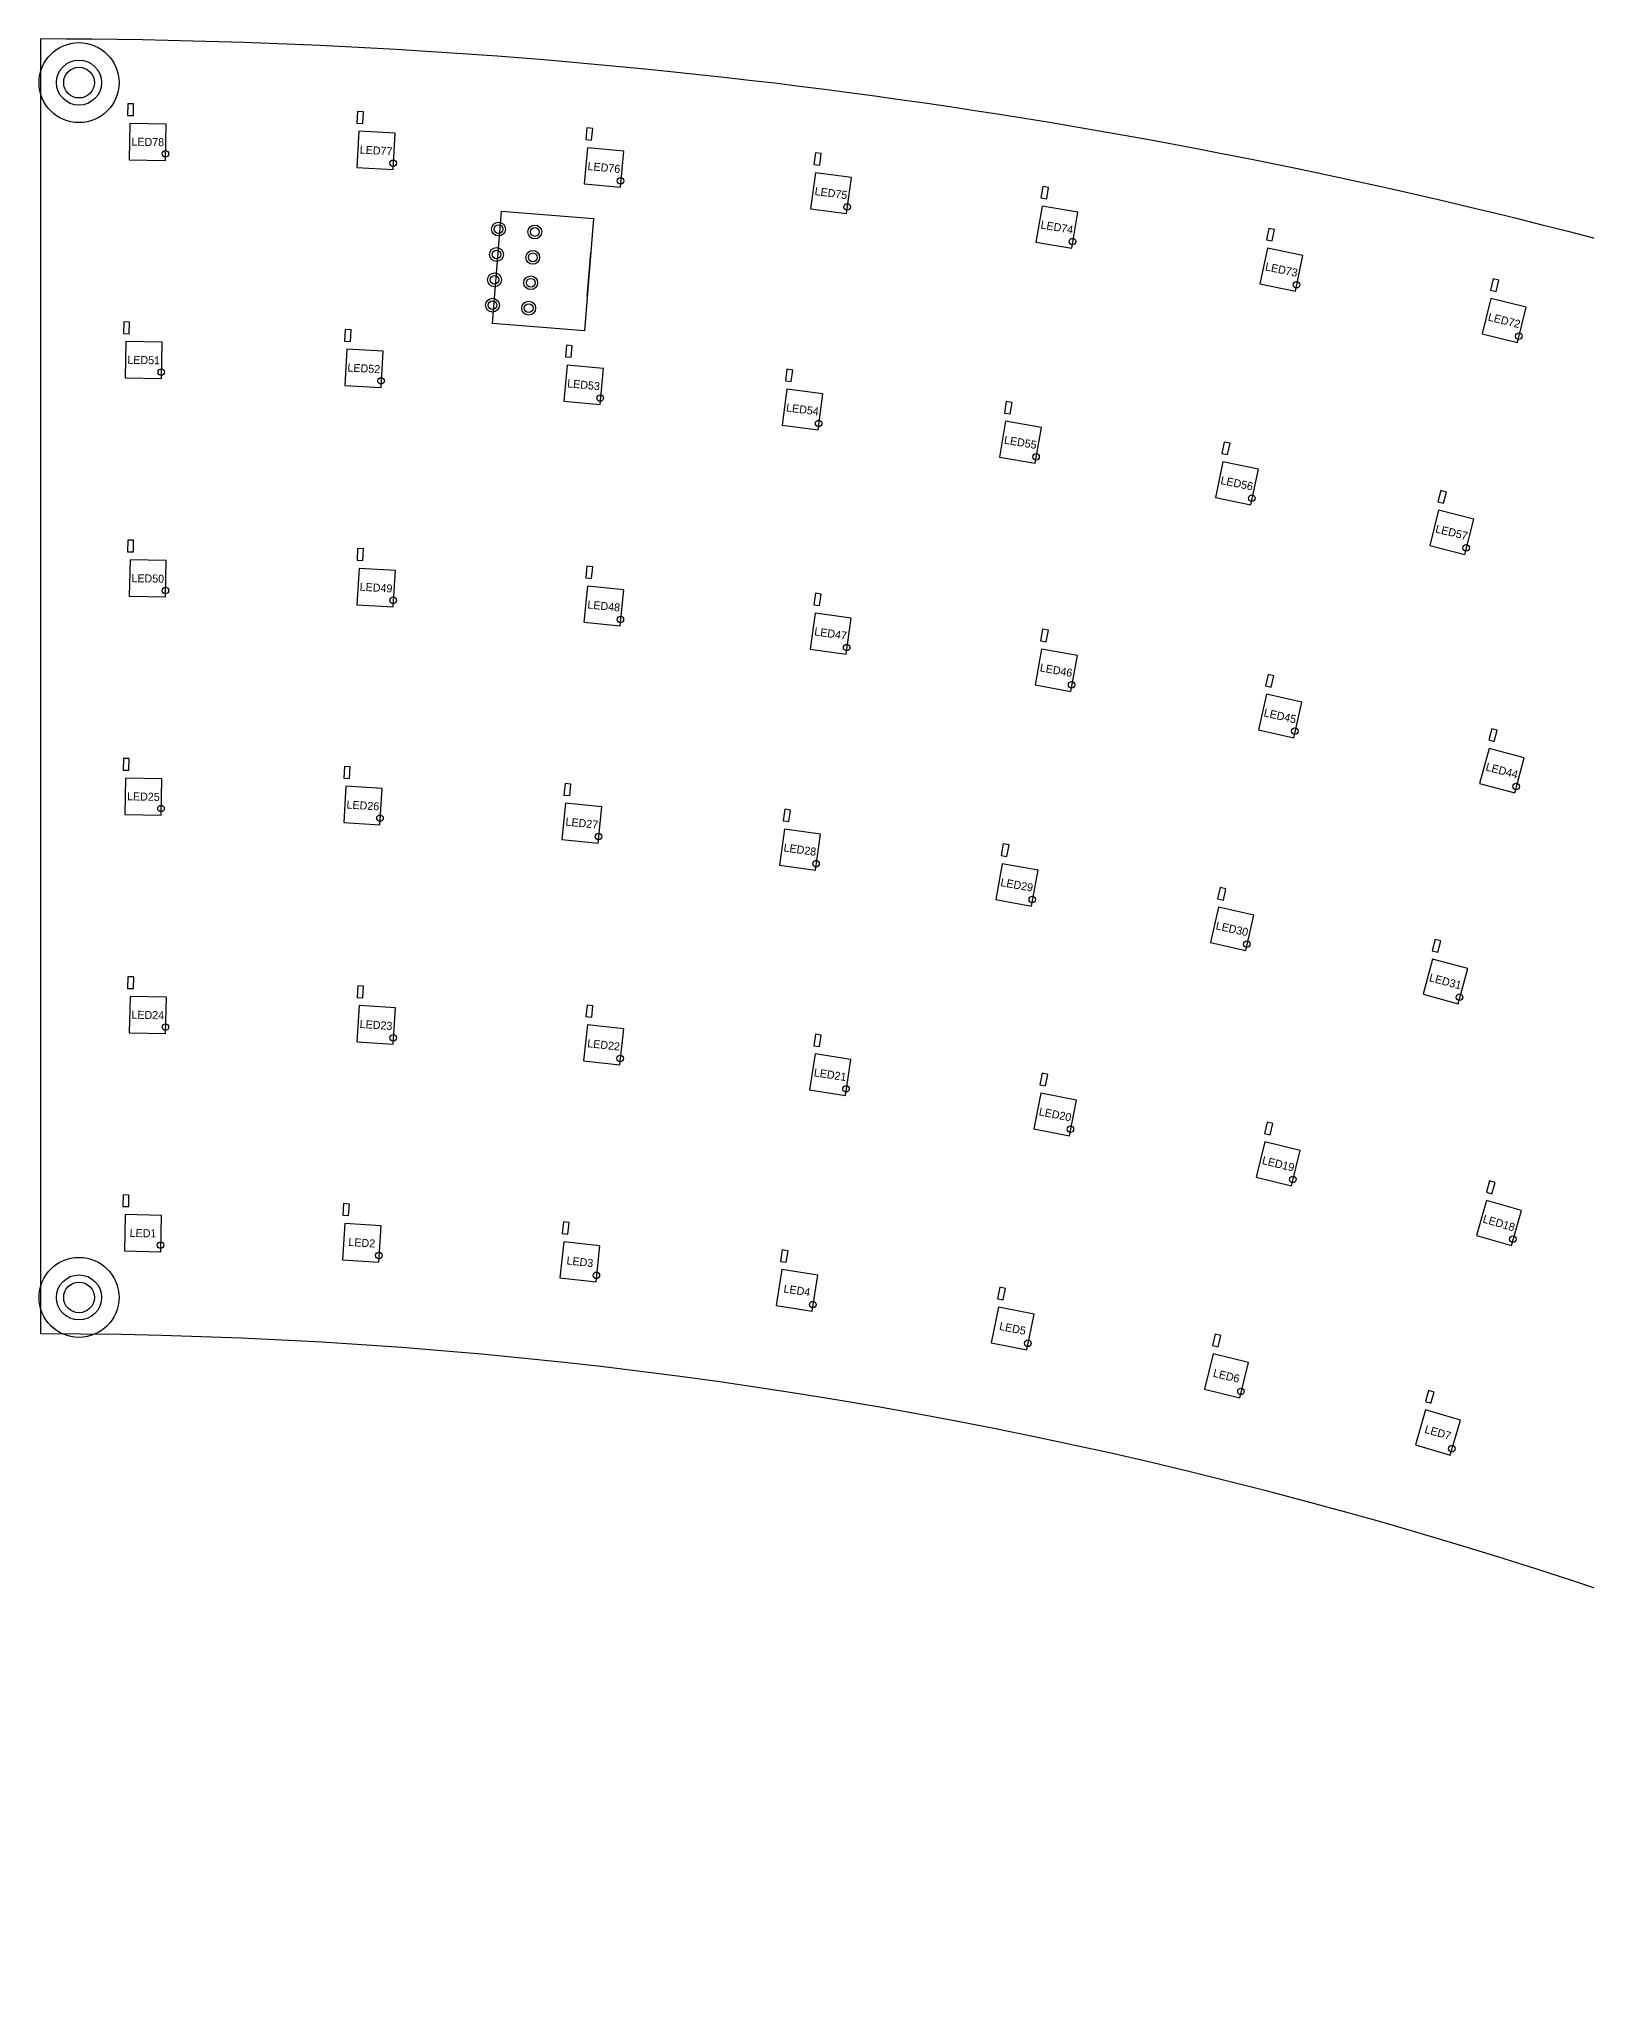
# Model space of a CAD drawing. Header units: millimetres. Extents: x -14 to 411, y -19 to 249.
# Drawn here: x -14.3 to 198.4, y -19 to 249.1 of the extents above; entities that cross this region are included whole.
import ezdxf
from ezdxf.enums import TextEntityAlignment as Align

# ---------------------------------------------------------------- set-up
doc = ezdxf.new("R2010")
doc.units = ezdxf.units.MM
for name, color, linetype in [('CAP', 30, 'Continuous'), ('LED', 7, 'Continuous'), ('LED-REF', 8, 'Continuous'), ('MOUNT', 1, 'Continuous'), ('OUTLINE', 2, 'Continuous'), ('WAGO', 3, 'Continuous')]:
    doc.layers.add(name, color=color, linetype=linetype)

msp = doc.modelspace()

# ---------------------------------------------------------------- linework, layer by layer
at = {"layer": 'CAP'}
for points in [[(-1.33, 238.55), (-1.3, 240.15), (-2.1, 240.16), (-2.13, 238.56), (-1.33, 238.55)], [(30.2, 237.45), (30.29, 239.04), (29.49, 239.09), (29.4, 237.49), (30.2, 237.45)], [(61.67, 235.17), (61.82, 236.76), (61.02, 236.83), (60.87, 235.24), (61.67, 235.17)], [(93.03, 231.71), (93.24, 233.3), (92.44, 233.4), (92.23, 231.81), (93.03, 231.71)], [(124.24, 227.08), (124.5, 228.66), (123.71, 228.79), (123.45, 227.22), (124.24, 227.08)], [(155.25, 221.29), (155.57, 222.86), (154.79, 223.02), (154.46, 221.46), (155.25, 221.29)], [(186.02, 214.35), (186.41, 215.9), (185.63, 216.09), (185.25, 214.54), (186.02, 214.35)], [(-1.89, 208.55), (-1.86, 210.15), (-2.66, 210.17), (-2.69, 208.57), (-1.89, 208.55)], [(28.52, 207.49), (28.61, 209.09), (27.81, 209.14), (27.72, 207.54), (28.52, 207.49)], [(58.87, 205.3), (59.02, 206.89), (58.22, 206.96), (58.07, 205.37), (58.87, 205.3)], [(89.11, 201.97), (89.32, 203.55), (88.53, 203.66), (88.32, 202.07), (89.11, 201.97)], [(119.21, 197.51), (119.48, 199.08), (118.69, 199.22), (118.42, 197.64), (119.21, 197.51)], [(149.12, 191.93), (149.45, 193.49), (148.66, 193.65), (148.34, 192.09), (149.12, 191.93)], [(178.8, 185.23), (179.19, 186.78), (178.41, 186.97), (178.02, 185.42), (178.8, 185.23)], [(-1.32, 178.54), (-1.29, 180.14), (-2.09, 180.16), (-2.12, 178.56), (-1.32, 178.54)], [(30.21, 177.35), (30.31, 178.95), (29.51, 179), (29.42, 177.4), (30.21, 177.35)], [(61.68, 174.9), (61.84, 176.49), (61.04, 176.57), (60.88, 174.98), (61.68, 174.9)], [(93.02, 171.17), (93.24, 172.76), (92.45, 172.87), (92.22, 171.29), (93.02, 171.17)], [(124.18, 166.19), (124.47, 167.77), (123.68, 167.91), (123.39, 166.34), (124.18, 166.19)], [(155.12, 159.96), (155.47, 161.52), (154.69, 161.7), (154.34, 160.14), (155.12, 159.96)], [(185.78, 152.49), (186.19, 154.03), (185.42, 154.24), (185.01, 152.7), (185.78, 152.49)], [(-1.93, 148.55), (-1.89, 150.15), (-2.69, 150.16), (-2.73, 148.56), (-1.93, 148.55)], [(28.4, 147.41), (28.5, 149), (27.7, 149.05), (27.6, 147.46), (28.4, 147.41)], [(58.66, 145.05), (58.82, 146.64), (58.03, 146.72), (57.87, 145.13), (58.66, 145.05)], [(88.8, 141.47), (89.03, 143.06), (88.23, 143.17), (88.01, 141.58), (88.8, 141.47)], [(118.77, 136.68), (119.06, 138.26), (118.27, 138.4), (117.98, 136.83), (118.77, 136.68)], [(148.53, 130.69), (148.88, 132.25), (148.1, 132.43), (147.74, 130.87), (148.53, 130.69)], [(178.01, 123.51), (178.43, 125.06), (177.65, 125.26), (177.24, 123.72), (178.01, 123.51)], [(-1.32, 118.53), (-1.28, 120.13), (-2.08, 120.15), (-2.12, 118.55), (-1.32, 118.53)], [(30.23, 117.24), (30.33, 118.84), (29.53, 118.89), (29.43, 117.3), (30.23, 117.24)], [(61.69, 114.58), (61.86, 116.17), (61.06, 116.26), (60.89, 114.67), (61.69, 114.58)], [(93, 110.55), (93.24, 112.13), (92.45, 112.25), (92.21, 110.67), (93, 110.55)], [(124.1, 105.15), (124.42, 106.72), (123.63, 106.88), (123.32, 105.31), (124.1, 105.15)], [(154.95, 98.41), (155.33, 99.96), (154.55, 100.15), (154.17, 98.6), (154.95, 98.41)], [(185.46, 90.32), (185.91, 91.86), (185.14, 92.08), (184.7, 90.55), (185.46, 90.32)], [(-1.97, 88.54), (-1.94, 90.14), (-2.74, 90.16), (-2.77, 88.56), (-1.97, 88.54)], [(28.27, 87.31), (28.37, 88.9), (27.57, 88.96), (27.47, 87.36), (28.27, 87.31)], [(58.42, 84.76), (58.59, 86.35), (57.8, 86.44), (57.62, 84.85), (58.42, 84.76)], [(88.43, 80.9), (88.68, 82.48), (87.89, 82.6), (87.64, 81.02), (88.43, 80.9)], [(118.25, 75.73), (118.56, 77.3), (117.78, 77.46), (117.47, 75.89), (118.25, 75.73)], [(147.82, 69.27), (148.2, 70.82), (147.42, 71.01), (147.04, 69.46), (147.82, 69.27)], [(177.07, 61.52), (177.52, 63.06), (176.75, 63.28), (176.3, 61.75), (177.07, 61.52)]]:
    msp.add_lwpolyline(points, dxfattribs=at)
at = {"layer": 'LED'}
for points in [[(-1.89, 232.46), (3.11, 232.37), (3.2, 237.36), (-1.8, 237.46), (-1.89, 232.46)], [(29.41, 231.38), (34.4, 231.1), (34.68, 236.09), (29.69, 236.37), (29.41, 231.38)], [(60.65, 229.13), (65.63, 228.67), (66.1, 233.65), (61.12, 234.11), (60.65, 229.13)], [(91.78, 225.72), (96.74, 225.07), (97.39, 230.02), (92.44, 230.68), (91.78, 225.72)], [(122.77, 221.14), (127.7, 220.31), (128.54, 225.24), (123.61, 226.07), (122.77, 221.14)], [(153.56, 215.41), (158.46, 214.39), (159.48, 219.29), (154.58, 220.31), (153.56, 215.41)], [(184.12, 208.54), (188.97, 207.33), (190.17, 212.18), (185.32, 213.39), (184.12, 208.54)], [(-2.45, 202.46), (2.55, 202.37), (2.64, 207.37), (-2.36, 207.46), (-2.45, 202.46)], [(27.73, 201.43), (32.72, 201.15), (33, 206.14), (28.01, 206.42), (27.73, 201.43)], [(57.85, 199.26), (62.83, 198.8), (63.29, 203.78), (58.32, 204.24), (57.85, 199.26)], [(87.87, 195.98), (92.83, 195.32), (93.48, 200.28), (88.52, 200.93), (87.87, 195.98)], [(117.74, 191.57), (122.67, 190.73), (123.51, 195.66), (118.58, 196.5), (117.74, 191.57)], [(147.43, 186.05), (152.33, 185.02), (153.35, 189.92), (148.46, 190.94), (147.43, 186.05)], [(176.9, 179.42), (181.75, 178.21), (182.95, 183.07), (178.1, 184.27), (176.9, 179.42)], [(-1.9, 172.45), (3.1, 172.35), (3.2, 177.35), (-1.79, 177.45), (-1.9, 172.45)], [(29.4, 171.29), (34.39, 170.99), (34.69, 175.98), (29.7, 176.28), (29.4, 171.29)], [(60.62, 168.87), (65.59, 168.37), (66.09, 173.34), (61.12, 173.85), (60.62, 168.87)], [(91.71, 165.2), (96.66, 164.49), (97.37, 169.45), (92.42, 170.15), (91.71, 165.2)], [(122.64, 160.27), (127.56, 159.37), (128.46, 164.29), (123.54, 165.19), (122.64, 160.27)], [(153.34, 154.11), (158.22, 153.01), (159.31, 157.89), (154.44, 158.99), (153.34, 154.11)], [(183.76, 146.71), (188.59, 145.42), (189.89, 150.25), (185.06, 151.54), (183.76, 146.71)], [(-2.5, 142.46), (2.5, 142.36), (2.6, 147.36), (-2.4, 147.46), (-2.5, 142.46)], [(27.59, 141.35), (32.58, 141.04), (32.88, 146.03), (27.89, 146.34), (27.59, 141.35)], [(57.6, 139.02), (62.58, 138.52), (63.08, 143.5), (58.1, 144), (57.6, 139.02)], [(87.5, 135.49), (92.45, 134.79), (93.15, 139.74), (88.2, 140.45), (87.5, 135.49)], [(117.23, 130.77), (122.15, 129.86), (123.05, 134.78), (118.13, 135.68), (117.23, 130.77)], [(146.75, 124.84), (151.62, 123.74), (152.72, 128.62), (147.84, 129.72), (146.75, 124.84)], [(176, 117.74), (180.83, 116.44), (182.12, 121.27), (177.29, 122.56), (176, 117.74)], [(-1.9, 112.44), (3.1, 112.33), (3.21, 117.33), (-1.79, 117.44), (-1.9, 112.44)], [(29.38, 111.19), (34.37, 110.86), (34.7, 115.85), (29.71, 116.18), (29.38, 111.19)], [(60.57, 108.57), (65.54, 108.02), (66.09, 112.99), (61.12, 113.54), (60.57, 108.57)], [(91.63, 104.59), (96.57, 103.83), (97.33, 108.77), (92.39, 109.53), (91.63, 104.59)], [(122.47, 99.26), (127.38, 98.28), (128.35, 103.19), (123.45, 104.16), (122.47, 99.26)], [(153.06, 92.59), (157.92, 91.4), (159.1, 96.26), (154.25, 97.45), (153.06, 92.59)], [(183.32, 84.59), (188.13, 83.19), (189.52, 87.99), (184.72, 89.39), (183.32, 84.59)], [(-2.55, 82.45), (2.44, 82.34), (2.55, 87.34), (-2.44, 87.45), (-2.55, 82.45)], [(27.42, 81.25), (32.41, 80.92), (32.73, 85.91), (27.74, 86.24), (27.42, 81.25)], [(57.31, 78.74), (62.28, 78.2), (62.82, 83.17), (57.85, 83.71), (57.31, 78.74)], [(87.06, 74.94), (92, 74.18), (92.76, 79.12), (87.82, 79.88), (87.06, 74.94)], [(116.62, 69.84), (121.52, 68.86), (122.5, 73.76), (117.6, 74.74), (116.62, 69.84)], [(145.93, 63.45), (150.79, 62.26), (151.97, 67.12), (147.12, 68.31), (145.93, 63.45)], [(174.93, 55.79), (179.73, 54.39), (181.13, 59.19), (176.33, 60.59), (174.93, 55.79)]]:
    msp.add_lwpolyline(points, dxfattribs=at)
for centre in [(3.07, 233.27), (34.4, 232), (65.66, 229.57), (96.81, 225.97), (127.8, 221.2), (158.59, 215.28), (189.14, 208.22), (2.51, 203.27), (32.72, 202.05), (62.86, 199.7), (92.89, 196.22), (122.78, 191.63), (152.46, 185.92), (181.92, 179.1), (3.07, 173.25), (34.39, 171.89), (65.63, 169.27), (96.74, 165.39), (127.67, 160.27), (158.36, 153.9), (188.78, 146.3), (2.47, 143.26), (32.58, 141.95), (62.62, 139.42), (92.53, 135.69), (122.26, 130.76), (151.77, 124.63), (181.01, 117.32), (3.07, 113.23), (34.38, 111.76), (65.59, 108.92), (96.65, 104.72), (127.5, 99.18), (158.08, 92.29), (2.41, 83.24), (188.33, 84.07), (32.42, 81.82), (62.33, 79.1), (92.09, 75.07), (121.65, 69.75), (150.95, 63.15), (179.93, 55.27)]:
    msp.add_circle(centre, 0.45, dxfattribs=at)
at = {"layer": 'MOUNT'}
for centre, radius in [((-8.8, 243.06), 5.5), ((-8.8, 243.06), 3.1), ((-8.8, 243.06), 2.11), ((-8.8, 76.06), 5.5), ((-8.8, 76.06), 3.1), ((-8.8, 76.06), 2.11)]:
    msp.add_circle(centre, radius, dxfattribs=at)
at = {"layer": 'OUTLINE'}
msp.add_line((-14.05, 71.06), (-14.05, 249.06), dxfattribs=at)
for radius, start, end in [(854, 60.0671, 89.9329), (676, 60.0848, 89.9152)]:
    msp.add_arc((-15.05, -604.94), radius, start, end, dxfattribs=at)
at = {"layer": 'WAGO'}
msp.add_line((61.07, 213.67), (61.55, 219.65), dxfattribs=at)
msp.add_lwpolyline([(48.04, 209.95), (49.28, 225.4), (61.93, 224.39), (60.69, 208.94), (48.04, 209.95)], dxfattribs=at)
for centre, radius in [((48.88, 222.93), 0.95), ((48.88, 222.93), 0.6), ((53.86, 222.53), 0.95), ((53.86, 222.53), 0.6), ((48.6, 219.44), 0.95), ((48.6, 219.44), 0.6), ((53.58, 219.04), 0.95), ((53.58, 219.04), 0.6), ((48.32, 215.95), 0.95), ((48.32, 215.95), 0.6), ((53.3, 215.55), 0.95), ((53.3, 215.55), 0.6), ((48.04, 212.46), 0.95), ((48.04, 212.46), 0.6), ((53.02, 212.06), 0.95), ((53.02, 212.06), 0.6)]:
    msp.add_circle(centre, radius, dxfattribs=at)

# ---------------------------------------------------------------- texts
at = {"layer": 'LED-REF'}
for s, rotation, p in [('LED78', 358.929, (0.65, 234.91)), ('LED77', 356.786, (32.05, 233.74)), ('LED76', 354.643, (63.37, 231.39)), ('LED75', 352.5, (94.59, 227.87)), ('LED74', 350.357, (125.65, 223.19)), ('LED73', 348.214, (156.52, 217.35)), ('LED72', 346.071, (187.15, 210.36)), ('LED51', 358.929, (0.09, 204.92)), ('LED52', 356.786, (30.36, 203.78)), ('LED53', 354.643, (60.57, 201.52)), ('LED54', 352.5, (90.67, 198.13)), ('LED55', 350.357, (120.63, 193.61)), ('LED56', 348.214, (150.39, 187.98)), ('LED57', 346.071, (179.92, 181.24)), ('LED50', 358.846, (0.65, 174.9)), ('LED49', 356.538, (32.04, 173.64)), ('LED48', 354.231, (63.35, 171.11)), ('LED47', 351.923, (94.54, 167.32)), ('LED46', 349.615, (125.55, 162.28)), ('LED45', 347.308, (156.33, 156)), ('LED44', 345, (186.83, 148.48)), ('LED25', 358.846, (0.05, 144.91)), ('LED26', 356.538, (30.23, 143.69)), ('LED27', 354.231, (60.34, 141.26)), ('LED28', 351.923, (90.32, 137.62)), ('LED29', 349.615, (120.14, 132.77)), ('LED30', 347.308, (149.73, 126.73)), ('LED31', 345, (179.06, 119.5)), ('LED24', 358.75, (0.65, 114.89)), ('LED23', 356.25, (32.04, 113.52)), ('LED22', 353.75, (63.33, 110.78)), ('LED21', 351.25, (94.48, 106.68)), ('LED20', 348.75, (125.41, 101.22)), ('LED19', 346.25, (156.08, 94.42)), ('LED18', 343.75, (186.42, 86.29)), ('LED1', 358.75, (0, 84.89)), ('LED2', 356.25, (30.08, 83.58)), ('LED3', 353.75, (60.07, 80.96)), ('LED4', 351.25, (89.91, 77.03)), ('LED5', 348.75, (119.56, 71.8)), ('LED6', 346.25, (148.95, 65.28)), ('LED7', 343.75, (178.03, 57.49))]:
    msp.add_text(s, height=1.1, rotation=rotation, dxfattribs=at).set_placement(p, align=Align.MIDDLE_CENTER)

doc.saveas('drawing.dxf')
